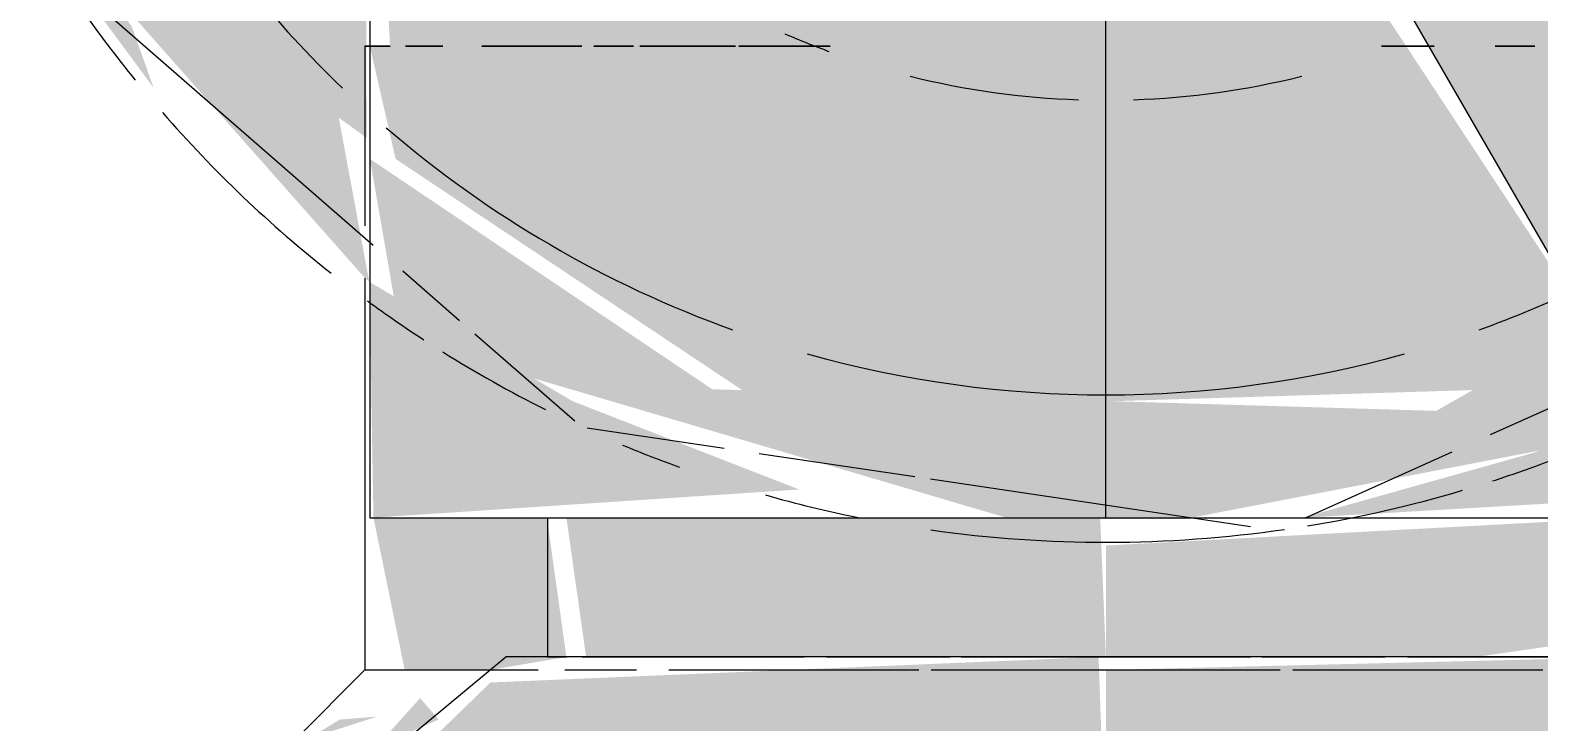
# Model space of a CAD drawing. Header units: metres. Extents: x 147 to 427, y -16 to 162.
# Drawn here: x 390.11361 to 390.14436, y 0.47084 to 0.48493 of the extents above; entities that cross this region are included whole.
import ezdxf

# ---------------------------------------------------------------- set-up
doc = ezdxf.new("R2010")
doc.units = ezdxf.units.M
for name, color, linetype, lineweight in [('A-ANNO-DIMS', 7, 'Continuous', 5), ('A-ANNO-DIMS-50', 7, 'Continuous', 5), ('P-PIPE', 7, 'Continuous', 5), ('P-PIPE-CNTR', 7, 'Continuous', 5), ('P-SANR-FIXT', 7, 'Continuous', 5)]:
    doc.layers.add(name, color=color, linetype=linetype, lineweight=lineweight)
doc.styles.add('Century Gothic', font='GOTHIC.TTF', dxfattribs={"height": 0.05})
doc.dimstyles.new('Setores_1_mm', dxfattribs={"dimscale": 0.3048, "dimtxt": 0.05220841348587629, "dimasz": 0.5208333333333333, "dimexe": 0.3937007874015747, "dimexo": 0.2460629921259842, "dimgap": 0.2870734908136483, "dimtad": 1, "dimrnd": 0.01, "dimzin": 0, "dimdsep": 46, "dimtxsty": 'Century Gothic', "dimblk1": 'OBLIQUE', "dimblk2": 'OBLIQUE', "dimsah": 1, "dimcen": 0.09, "dimazin": 0, "dimtfac": 1, "dimtdec": 4, "dimtix": 1, "dimtmove": 0, "dimatfit": 3, "dimfxl": 1, "dimtvp": 1, "dimtolj": 1, "dimtzin": 0, "dimarcsym": 2})

# ---------------------------------------------------------------- blocks, each defined once
blk = doc.blocks.new('UT_Ducha higiênica - UT_Ducha higiênica-V228-HH')
at = {"layer": 'P-SANR-FIXT', "true_color": 0xf4f4f4, "transparency": 33554598}
h = blk.add_hatch(color=7, dxfattribs=at)
h.paths.add_polyline_path([(-163.0721992178328, 0.4883143914236217), (-163.0718856270346, 0.4870096189432288), (-163.0694752387244, 0.4837539298559339), (-163.0699164843335, 0.4849938111970887), (-163.0720466281079, 0.4880924266504187)])
h.paths.add_polyline_path([(-163.0650801877237, 0.4798068932403041), (-163.0657011810076, 0.4831454549325409), (-163.0694830642512, 0.4858931539449849), (-163.0722429030197, 0.4929999999999973), (-163.0742794127956, 0.4929999999999973), (-163.0732034072671, 0.4901401091164366), (-163.0698392540782, 0.4851540632779244), (-163.0651666563863, 0.4798791902170962)])
h.paths.add_polyline_path([(-163.0318867274034, 0.4824888649014267), (-163.0289120619111, 0.4858931539449849), (-163.0268401053378, 0.4901401091167398), (-163.0260439281654, 0.4919667180878876), (-163.0260666563863, 0.4999999999999957), (-163.0307030357179, 0.4858548018016878), (-163.032620164843, 0.4837539298559339), (-163.0316429454703, 0.4830131774866157), (-163.0318999703135, 0.4825117068517759)])
h = blk.add_hatch(color=7, dxfattribs=at)
h.paths.add_polyline_path([(-163.0350003442381, 0.4827326244058614), (-163.0331534296017, 0.4846737282206806), (-163.0350666563863, 0.4870096189432288), (-163.0349929735596, 0.4831411937940477)])
h.paths.add_polyline_path([(-163.0646521363633, 0.4846000000000035), (-163.0641065509525, 0.4858931539449849), (-163.0646667357205, 0.4924999999999974), (-163.0650666563863, 0.4924999999999974), (-163.0646562167202, 0.4846000000000035)])
h.paths.add_polyline_path([(-163.0350666563863, 0.4879737454057292), (-163.0355777689919, 0.4922315589106475), (-163.0360266563863, 0.4896295953672998), (-163.0352340280918, 0.4882624354392446)])
h.paths.add_polyline_path([(-163.0717922185126, 0.4929999999999973), (-163.0650933923108, 0.4935300401266964), (-163.0662736534138, 0.497774421467172), (-163.0665666563862, 0.4999999999999957), (-163.0739069375373, 0.4995084359281524), (-163.0718082808336, 0.4930494347406399)])
h = blk.add_hatch(color=7, dxfattribs=at)
h.paths.add_polyline_path([(-163.0651329685345, 0.4827326244058484), (-163.0651666563863, 0.4929999999999973), (-163.0716297586645, 0.4924999999999974), (-163.0694805655882, 0.485891338560011), (-163.0651666563863, 0.4827571000628486)])
h.paths.add_polyline_path([(-163.0329089794304, 0.4842520898802168), (-163.0306502485213, 0.4858931539449849), (-163.0263904097528, 0.4999999999999957), (-163.0335666563863, 0.4999999999999957), (-163.034791687454, 0.494129327620626), (-163.0350666563863, 0.4924999999999974), (-163.0345076918511, 0.4870096189432288), (-163.0331534296017, 0.4846737282206806)])
h = blk.add_hatch(color=7, dxfattribs=at)
h.paths.add_polyline_path([(-163.0563166563862, 0.4771746436089262), (-163.0420440165546, 0.4776150969145432), (-163.0402180605407, 0.4789417316129335), (-163.0448907730253, 0.4860362436819752), (-163.0479905243656, 0.4852733279658398), (-163.051878389702, 0.4852385192159765), (-163.0549691392004, 0.4859214881871873), (-163.0589054911511, 0.4880077625104176), (-163.0614226572674, 0.4903354624166567), (-163.0642450889032, 0.4929999999999973), (-163.0646521363633, 0.4924647540338374), (-163.0641044670092, 0.4897109239038588), (-163.0646562167202, 0.4846000000000035), (-163.0650666563863, 0.4846000000000035), (-163.0645415839259, 0.482302958337316), (-163.0568455029037, 0.4771746436089262), (-163.0563878264002, 0.4771746436089262)])
h.paths.add_polyline_path([(-163.0350666563863, 0.4826844458100649), (-163.0349929735596, 0.4831411937940477), (-163.0350666563863, 0.483264515017282)])
h.paths.add_polyline_path([(-163.0425605129249, 0.4870143329869355), (-163.041044392745, 0.4881448272080701), (-163.0425564948758, 0.4870174161445135)])
h.paths.add_polyline_path([(-163.0374137293852, 0.4920220795047184), (-163.0377724091121, 0.4915927807916347), (-163.0374614017497, 0.491933260690961)])
h.paths.add_polyline_path([(-163.0360266686833, 0.4896296165777171), (-163.035466577052, 0.4924999999999974), (-163.0350666563863, 0.4942938369561003), (-163.0355777689919, 0.4961177143234626), (-163.0369896727892, 0.4912906481525331), (-163.0360464143781, 0.4896636748151783)])
h.paths.add_polyline_path([(-163.0650666563863, 0.4934654938951799), (-163.0651666563863, 0.4999999999999654), (-163.0665337432619, 0.4997500000000001), (-163.0651666563863, 0.4937069152516154), (-163.0650933923108, 0.4935300401266964)])
h = blk.add_hatch(color=7, dxfattribs=at)
h.paths.add_polyline_path([(-163.0402180605407, 0.4789417316129335), (-163.0350666563863, 0.483264515017282), (-163.0355777689919, 0.4847037735849006), (-163.0360266686833, 0.4858931539449849), (-163.0365694083953, 0.4905657577561881), (-163.0377020586846, 0.4915245114150464), (-163.0418166563863, 0.4875677638551758), (-163.0440108944254, 0.4855111126056631), (-163.0409941444634, 0.4802859483980057)])
h.paths.add_polyline_path([(-163.0648394966981, 0.4929999999999973), (-163.0635513168292, 0.493571689607952), (-163.0646809411135, 0.4967647619362239), (-163.0650666563863, 0.4960918324188629), (-163.0648738425017, 0.4929999999999973)])
h = blk.add_hatch(color=7, dxfattribs=at)
h.paths.add_polyline_path([(-163.0484557064695, 0.4749740595237684), (-163.0409135155129, 0.4764272154425627), (-163.039294715353, 0.4773424508350284), (-163.0402180605407, 0.4789417316129335), (-163.0433359572086, 0.4771746436089262), (-163.0580892962179, 0.4776150969145345), (-163.0650666563863, 0.4823051692637911), (-163.0645555437806, 0.4793682352357547), (-163.0621407292148, 0.4779587332789143), (-163.052023072048, 0.4749787176453708), (-163.0500418540658, 0.4749761306511052)])
h.paths.add_polyline_path([(-163.0350666563863, 0.4797199523896367), (-163.0350420373114, 0.4804215056030272), (-163.0350666563863, 0.4800248858368424)])
for points in [[(-163.0649934703501, 0.4749999999999884), (-163.0563166563862, 0.4755738982051624), (-163.0609326995672, 0.4773706394812924), (-163.0650666563863, 0.4797955796064474), (-163.0650327013821, 0.4771746436089262)], [(-163.0460058172501, 0.4749999999999884), (-163.038203264404, 0.4754520023373894), (-163.0396492063961, 0.4770095582940566), (-163.0413070428766, 0.4763346362510062), (-163.0460632824929, 0.4749999999999884)], [(-163.0532324931292, 0.4721647073991209), (-163.0500666563862, 0.4721647073991209), (-163.0501819281993, 0.4749763135542461), (-163.0610617054796, 0.4749999999999884), (-163.0606597525881, 0.4721647073991209), (-163.05330189445, 0.4721647073991209)], [(-163.0425166563863, 0.4721647073991209), (-163.039071607293, 0.472662892075632), (-163.0394600546684, 0.4749999999999884), (-163.0500666563862, 0.4744327145500081), (-163.0500666563862, 0.4721647073991209), (-163.0426284578259, 0.4721647073991209)]]:
    blk.add_hatch(color=7, dxfattribs=at).paths.add_polyline_path(points)
h = blk.add_hatch(color=7, dxfattribs=at)
h.paths.add_polyline_path([(-163.0500666563862, 0.4679732818833546), (-163.0502156054123, 0.4721647073991209), (-163.0626100252552, 0.4716443731046981), (-163.0643560755487, 0.4699509939416847), (-163.0647875070897, 0.4693637789710219), (-163.0650666563863, 0.4689838330690185), (-163.0645555437806, 0.4666426844577578), (-163.0635334136255, 0.466499999999999), (-163.0617339182758, 0.4680784313293909), (-163.0599871911629, 0.469335379450635), (-163.0574830642512, 0.469778762161247), (-163.0553313049043, 0.469395711867044), (-163.0534851437226, 0.4681822431159821), (-163.0524503592812, 0.4671341807387185), (-163.0502666532717, 0.4679028798144048)])
h.paths.add_polyline_path([(-163.052057683577, 0.466499999999999), (-163.0500666563862, 0.466499999999999), (-163.0502671435828, 0.467861945262126), (-163.0520703810513, 0.466504835471713)])
h = blk.add_hatch(color=7, dxfattribs=at)
h.paths.add_polyline_path([(-163.035739630168, 0.466499999999999), (-163.0350666563863, 0.4670932423169916), (-163.035407268837, 0.4694471300802602), (-163.0379925835576, 0.4719787506715325), (-163.0392413388389, 0.4721647073991209), (-163.0500666563862, 0.4719000000000021), (-163.0500666563862, 0.4679732818833285), (-163.0472447741305, 0.4674740521512252), (-163.0448907730253, 0.469369609093709), (-163.0421920753936, 0.4697796174292407), (-163.040148490055, 0.4693313595156318), (-163.0390106131682, 0.4688052638407335), (-163.0364159162432, 0.466499999999999), (-163.0357772372238, 0.466499999999999)])
h.paths.add_polyline_path([(-163.0490976249903, 0.466499999999999), (-163.0476829534913, 0.4666495393658949), (-163.0500666563862, 0.4679732818833285), (-163.0500666563862, 0.466499999999999)])
at = {"layer": 'P-SANR-FIXT'}
for p, q in [((-163.0650666563863, 0.4931515234358933), (-163.0650666563863, 0.4749999999999884)), ((-163.0479905243656, 0.4924040338572285), (-163.0365487071934, 0.4725862251847842)), ((-163.0650666563863, 0.47499999999999), (-163.0500666563863, 0.47499999999999)), ((-163.061449568815, 0.4749999999999884), (-163.061449568815, 0.4721647073991209)), ((-163.0500666563863, 0.47499999999999), (-163.0378472493996, 0.47499999999999)), ((-163.0650629461506, 0.4698729639307901), (-163.0622985102736, 0.4721647073991209)), ((-163.0500666563863, 0.4721647073991261), (-163.0618817199594, 0.4721647073991261)), ((-163.0382515928131, 0.4721647073991261), (-163.0500666563863, 0.4721647073991261))]:
    blk.add_line(p, q, dxfattribs=at)
at = {"layer": 'P-SANR-FIXT', "color": 253, "true_color": 0x9e9e9e}
for p, q in [((-163.0643949801634, 0.4800239535904278), (-163.0632407008461, 0.4790181891813767)), ((-163.062928818692, 0.4787464352257364), (-163.0608887257706, 0.4769688300822175)), ((-163.0422284954594, 0.4766920325295465), (-163.0395189013686, 0.4779084931514825)), ((-163.0606362867528, 0.4768273058966543), (-163.0578491549339, 0.4764135185180035)), ((-163.0571331575135, 0.4763072190262777), (-163.0539585415693, 0.4758359043934876)), ((-163.045997397848, 0.4749999999999927), (-163.043011233531, 0.4763406256363417)), ((-163.0536426286176, 0.4757890028471355), (-163.0471205418609, 0.474820710940717)), ((-163.0650666563863, 0.47499999999999), (-163.0611159624865, 0.47499999999999)), ((-163.061449568815, 0.47499999999999), (-163.0610617054795, 0.47499999999999)), ((-163.0607546496446, 0.47499999999999), (-163.0581155909542, 0.47499999999999)), ((-163.0576102851074, 0.47499999999999), (-163.0557581126006, 0.47499999999999)), ((-163.0557581126006, 0.47499999999999), (-163.0530127709116, 0.47499999999999)), ((-163.0530127709116, 0.47499999999999), (-163.0500666563863, 0.47499999999999)), ((-163.0500666563863, 0.47499999999999), (-163.0471205418609, 0.47499999999999)), ((-163.0471205418609, 0.47499999999999), (-163.0425230276651, 0.47499999999999)), ((-163.0420177218183, 0.47499999999999), (-163.0393786631279, 0.47499999999999)), ((-163.0611465266062, 0.4721647073991261), (-163.0622985102736, 0.4721647073991261)), ((-163.061449568815, 0.4721647073991261), (-163.0610617054795, 0.4721647073991261)), ((-163.061449568815, 0.4721647073991261), (-163.0610617054795, 0.4721647073991261)), ((-163.0607424211127, 0.4721647073991261), (-163.056216297213, 0.4721647073991261)), ((-163.0557581126006, 0.4721647073991261), (-163.053242486619, 0.4721647073991261)), ((-163.0530127709116, 0.4721647073991261), (-163.0500666563863, 0.4721647073991261)), ((-163.0500666563863, 0.4721647073991261), (-163.0471205418609, 0.4721647073991261)), ((-163.0468908261535, 0.4721647073991261), (-163.0443752001719, 0.4721647073991261)), ((-163.0439170155596, 0.4721647073991261), (-163.0393908916598, 0.4721647073991261))]:
    blk.add_line(p, q, dxfattribs=at)
at = {"layer": 'P-SANR-FIXT', "color": 254, "true_color": 0xd5d5d5}
for p, q in [((-163.0607546496446, 0.47499999999999), (-163.0581155909542, 0.47499999999999)), ((-163.0606732581041, 0.47499999999999), (-163.0599833699746, 0.47499999999999)), ((-163.0596908335288, 0.47499999999999), (-163.0581593508924, 0.47499999999999)), ((-163.0576102851074, 0.47499999999999), (-163.0500666563863, 0.47499999999999)), ((-163.0575666563862, 0.47499999999999), (-163.0500666563863, 0.47499999999999)), ((-163.0500666563863, 0.47499999999999), (-163.0425230276651, 0.47499999999999)), ((-163.0500666563863, 0.47499999999999), (-163.0448470090514, 0.47499999999999)), ((-163.0443260906294, 0.47499999999999), (-163.0425666563863, 0.47499999999999)), ((-163.0420177218183, 0.47499999999999), (-163.0393786631279, 0.47499999999999)), ((-163.0419739618801, 0.47499999999999), (-163.0394600546684, 0.47499999999999)), ((-163.0607424211127, 0.4721647073991261), (-163.0562162972129, 0.4721647073991261)), ((-163.0600032737759, 0.4721647073991261), (-163.0606597525881, 0.4721647073991261)), ((-163.0561825833299, 0.4721647073991261), (-163.0597019379342, 0.4721647073991261)), ((-163.0532324931292, 0.4721647073991261), (-163.0557793105807, 0.4721647073991261)), ((-163.0557581126006, 0.4721647073991261), (-163.053242486619, 0.4721647073991261)), ((-163.0500666563863, 0.4721647073991261), (-163.0530173030705, 0.4721647073991261)), ((-163.0530127709116, 0.4721647073991261), (-163.0500666563863, 0.4721647073991261)), ((-163.047116009702, 0.4721647073991261), (-163.0500666563863, 0.4721647073991261)), ((-163.0500666563863, 0.4721647073991261), (-163.0471205418609, 0.4721647073991261)), ((-163.0448546723646, 0.4721647073991261), (-163.0469008196433, 0.4721647073991261)), ((-163.0468908261535, 0.4721647073991261), (-163.0443752001719, 0.4721647073991261)), ((-163.0394735601844, 0.4721647073991261), (-163.0439507294426, 0.4721647073991261)), ((-163.0439170155596, 0.4721647073991261), (-163.0393908916598, 0.4721647073991261))]:
    blk.add_line(p, q, dxfattribs=at)
at = {"layer": 'P-SANR-FIXT', "flags": 128}
blk.add_lwpolyline([(-163.0735926707417, 0.4932543340041994), (-163.0715438819927, 0.4862530446917238), (-163.0649966382043, 0.480548199528935)], dxfattribs=at)
at = {"layer": 'P-SANR-FIXT', "color": 253, "true_color": 0x9e9e9e}
for radius, start, end in [(0.0254999999999965, 210.9120990030893, 219.128260491774), (0.02249999999997966, 218.9961441534275, 226.2492235949582), (0.02249999999997966, 218.9961441534275, 226.2492235949582), (0.02549999999994331, 221.05474928711, 231.7412603177883), (0.02549999999996964, 287.9999999999926, 290.1818010233411)]:
    blk.add_arc((-163.0500666563863, 0.5), radius, start, end, dxfattribs=at)
at = {"layer": 'P-SANR-FIXT', "color": 254, "true_color": 0xd5d5d5}
for radius, start, end in [(0.0224999999999602, 229.3053275250113, 250.234849046853), (0.0224999999999602, 229.3053275250113, 250.234849046853), (0.02249999999998455, 289.7651509531947, 295.48024955583), (0.02249999999998455, 289.7651509531947, 295.48024955583), (0.02549999999998009, 233.8288620698498, 236.9749952163536), (0.02549999999996085, 237.9911232537006, 243.3850195525675), (0.02249999999997484, 254.3002147251321, 285.6997852749356), (0.02249999999997484, 254.3002147251321, 285.6997852749356), (0.02549999999998313, 247.2764257916863, 250.0772166971159), (0.02549999999998248, 290.1818010233317, 292.8644198445297), (0.02549999999997937, 254.207725579855, 258.5779321879185), (0.02549999999996772, 279.2761069342856, 286.5654609701991), (0.02549999999998515, 261.9616216357497, 278.2048437055965)]:
    blk.add_arc((-163.0500666563863, 0.5), radius, start, end, dxfattribs=at)
blk = doc.blocks.new('Joelho 45_90 - Agua Fria_Soldavel - MEP - Tigre - Standard-3523191-HH')
at = {"layer": 'P-PIPE', "true_color": 0x69503c}
blk.add_hatch(color=27, dxfattribs=at).paths.add_polyline_path([(-163.0626100252552, 0.4719000000000028), (-163.0610617054795, 0.4721647073991215), (-163.0614588326543, 0.4749999999999891), (-163.0649934703501, 0.4749999999999891), (-163.0643567653235, 0.4719000000000028), (-163.063057037443, 0.4719000000000028)])
h = blk.add_hatch(color=27, dxfattribs=at)
h.paths.add_polyline_path([(-163.0645555437806, 0.4705000000000031), (-163.0636664770226, 0.4708895961063979), (-163.0640409084622, 0.4713273990032483), (-163.0647875070897, 0.4705000000000031)])
h.paths.add_polyline_path([(-163.0663163036415, 0.4705000000000031), (-163.0649204012915, 0.4709496563501011), (-163.065683099997, 0.4708895961063979), (-163.06600443252, 0.4706918873583151)])
at = {"layer": 'P-PIPE', "color": 254, "true_color": 0xd5d5d5}
for p, q in [((-163.0651666563862, 0.4846000000000009), (-163.0646521363632, 0.4846000000000009)), ((-163.0646521363632, 0.4846000000000009), (-163.0651666563862, 0.4846000000000009)), ((-163.0643430146716, 0.4846000000000009), (-163.0635804128961, 0.4846000000000009)), ((-163.0635804128961, 0.4846000000000009), (-163.0643430146716, 0.4846000000000009)), ((-163.0627883870569, 0.4846000000000009), (-163.0607439687822, 0.4846000000000009)), ((-163.0607439687822, 0.4846000000000009), (-163.0627883870569, 0.4846000000000009)), ((-163.0605045441385, 0.4846000000000009), (-163.059693108473, 0.4846000000000009)), ((-163.059693108473, 0.4846000000000009), (-163.0605045441385, 0.4846000000000009)), ((-163.0595617486517, 0.4846000000000009), (-163.0576166563863, 0.4846000000000009)), ((-163.0576166563863, 0.4846000000000009), (-163.0595617486517, 0.4846000000000009)), ((-163.0575503037638, 0.4846000000000009), (-163.0556840745824, 0.4846000000000009)), ((-163.0556840745824, 0.4846000000000009), (-163.0575503037638, 0.4846000000000009)), ((-163.0444492381901, 0.484600000000001), (-163.043376179568, 0.484600000000001)), ((-163.043376179568, 0.4846000000000009), (-163.0444492381901, 0.4846000000000009))]:
    blk.add_line(p, q, dxfattribs=at)
at = {"layer": 'P-PIPE', "color": 253, "true_color": 0x9e9e9e}
for p, q in [((-163.0651666563863, 0.4846000000000042), (-163.0651666563863, 0.4809452114444581)), ((-163.0623914531975, 0.4719000000000009), (-163.0616339274773, 0.4719000000000009)), ((-163.0610942239809, 0.4719000000000009), (-163.0597727492925, 0.4719000000000009)), ((-163.0597727492925, 0.4719000000000009), (-163.059635280213, 0.4719000000000009)), ((-163.0589746374743, 0.4719000000000009), (-163.0538793276931, 0.4719000000000009)), ((-163.0536259541104, 0.4719000000000009), (-163.0500666563863, 0.4719000000000009)), ((-163.0500666563863, 0.4719000000000009), (-163.0465131683146, 0.4719000000000009)), ((-163.0462570554471, 0.4719000000000009), (-163.0411640833652, 0.4719000000000009))]:
    blk.add_line(p, q, dxfattribs=at)
at = {"layer": 'P-PIPE', "color": 254, "true_color": 0xe9e9e9}
for p, q in [((-163.0421339301558, 0.484600000000001), (-163.0413260216224, 0.484600000000001)), ((-163.0413260216224, 0.4846000000000009), (-163.0421339301558, 0.4846000000000009))]:
    blk.add_line(p, q, dxfattribs=at)
at = {"layer": 'P-PIPE'}
for p, q in [((-163.0651666563863, 0.4798791902171013), (-163.0651666563863, 0.4719000000000028)), ((-163.0651666563863, 0.4719000000000028), (-163.0665666563862, 0.4705000000000031)), ((-163.0651666563862, 0.4719000000000009), (-163.0623914531975, 0.4719000000000009))]:
    blk.add_line(p, q, dxfattribs=at)
at = {"layer": 'P-PIPE', "color": 254, "true_color": 0xd5d5d5}
for radius, start, end in [(0.01649999999996133, 246.6462177170554, 250.0000000000175), (0.01649999999999432, 255.9996049137925, 268.0540075801086), (0.01649999999998692, 271.9459924198915, 284.0003950863077)]:
    blk.add_arc((-163.0500666563863, 0.4999999999999895), radius, start, end, dxfattribs=at)
blk = doc.blocks.new('DIMBLOCK154-HH')
at = {"layer": 'A-ANNO-DIMS-50', "lineweight": 25}
for p, q in [((389.9801595159316, 0.5000000000000007), (389.9007845159317, 0.5793750000000008)), ((389.9801595159316, 0.5000000000000007), (390.0595345159317, 0.4206250000000007)), ((389.9801595159316, 0), (389.9007845159317, 0.07937500000000004)), ((389.9801595159316, 0), (390.0595345159317, -0.07937500000000004))]:
    blk.add_line(p, q, dxfattribs=at)
at = {"layer": 'A-ANNO-DIMS-50'}
for p, q in [((389.9801595159316, 0.5000000000000007), (389.8601595159316, 0.5000000000000007)), ((389.9801595159316, 0), (389.9801595159316, 0.5000000000000007)), ((389.9801595159316, 0.5000000000000007), (390.0605332510922, 0.5000000000000007)), ((389.9801595159316, 0), (389.9429063144183, 0)), ((389.9801595159316, 0), (390.1001595159316, 0))]:
    blk.add_line(p, q, dxfattribs=at)
at = {"layer": 'A-ANNO-DIMS-50', "color": 0, "insert": (389.8285715313402, 0.1397822381964837), "char_height": 0.05, "width": 0.2645226283284398, "attachment_point": 1, "rotation": 90, "line_spacing_factor": 0.9845015114479526, "style": 'Century Gothic'}
blk.add_mtext('0,50 m', dxfattribs=at)
blk = doc.blocks.new('_Oblique')
at = {"color": 0, "linetype": 'ByBlock', "lineweight": -2}
blk.add_line((-0.5, -0.5), (0.5, 0.5), dxfattribs=at)

msp = doc.modelspace()

# ---------------------------------------------------------------- linework, layer by layer
at = {"layer": 'P-PIPE-CNTR'}
msp.add_line((390.1355332510923, 0.4749999999999712), (390.1355332510923, 0.5249999999999712), dxfattribs=at)

# ---------------------------------------------------------------- block references
at = {"layer": 'P-PIPE', "color": 252, "true_color": 0x898989}
msp.add_blockref('Joelho 45_90 - Agua Fria_Soldavel - MEP - Tigre - Standard-3523191-HH', (553.1855999074785, 0), dxfattribs=at)
at = {"layer": 'P-SANR-FIXT', "color": 252, "true_color": 0x898989}
msp.add_blockref('UT_Ducha higiênica - UT_Ducha higiênica-V228-HH', (553.1855999074785, 0), dxfattribs=at)

# ---------------------------------------------------------------- dimensions: what is measured, and where the dimension line sits
at = {"layer": 'A-ANNO-DIMS'}
dim = msp.add_linear_dim(base=(389.9801595159319, 0.5000000000000008), p1=(389.8679063144183, 0), p2=(390.1355332510922, 0.5000000000000007), angle=89.99999999999991, dimstyle='Setores_1_mm', override={"dimpost": '<>', "dimfxl": 0.5671191913817367}, dxfattribs=at)
dim.commit()
dim.dimension.update_dxf_attribs({"geometry": 'DIMBLOCK154-HH', "text_midpoint": (389.8664018678791, 0.2499999999998899)})

doc.saveas('drawing.dxf')
